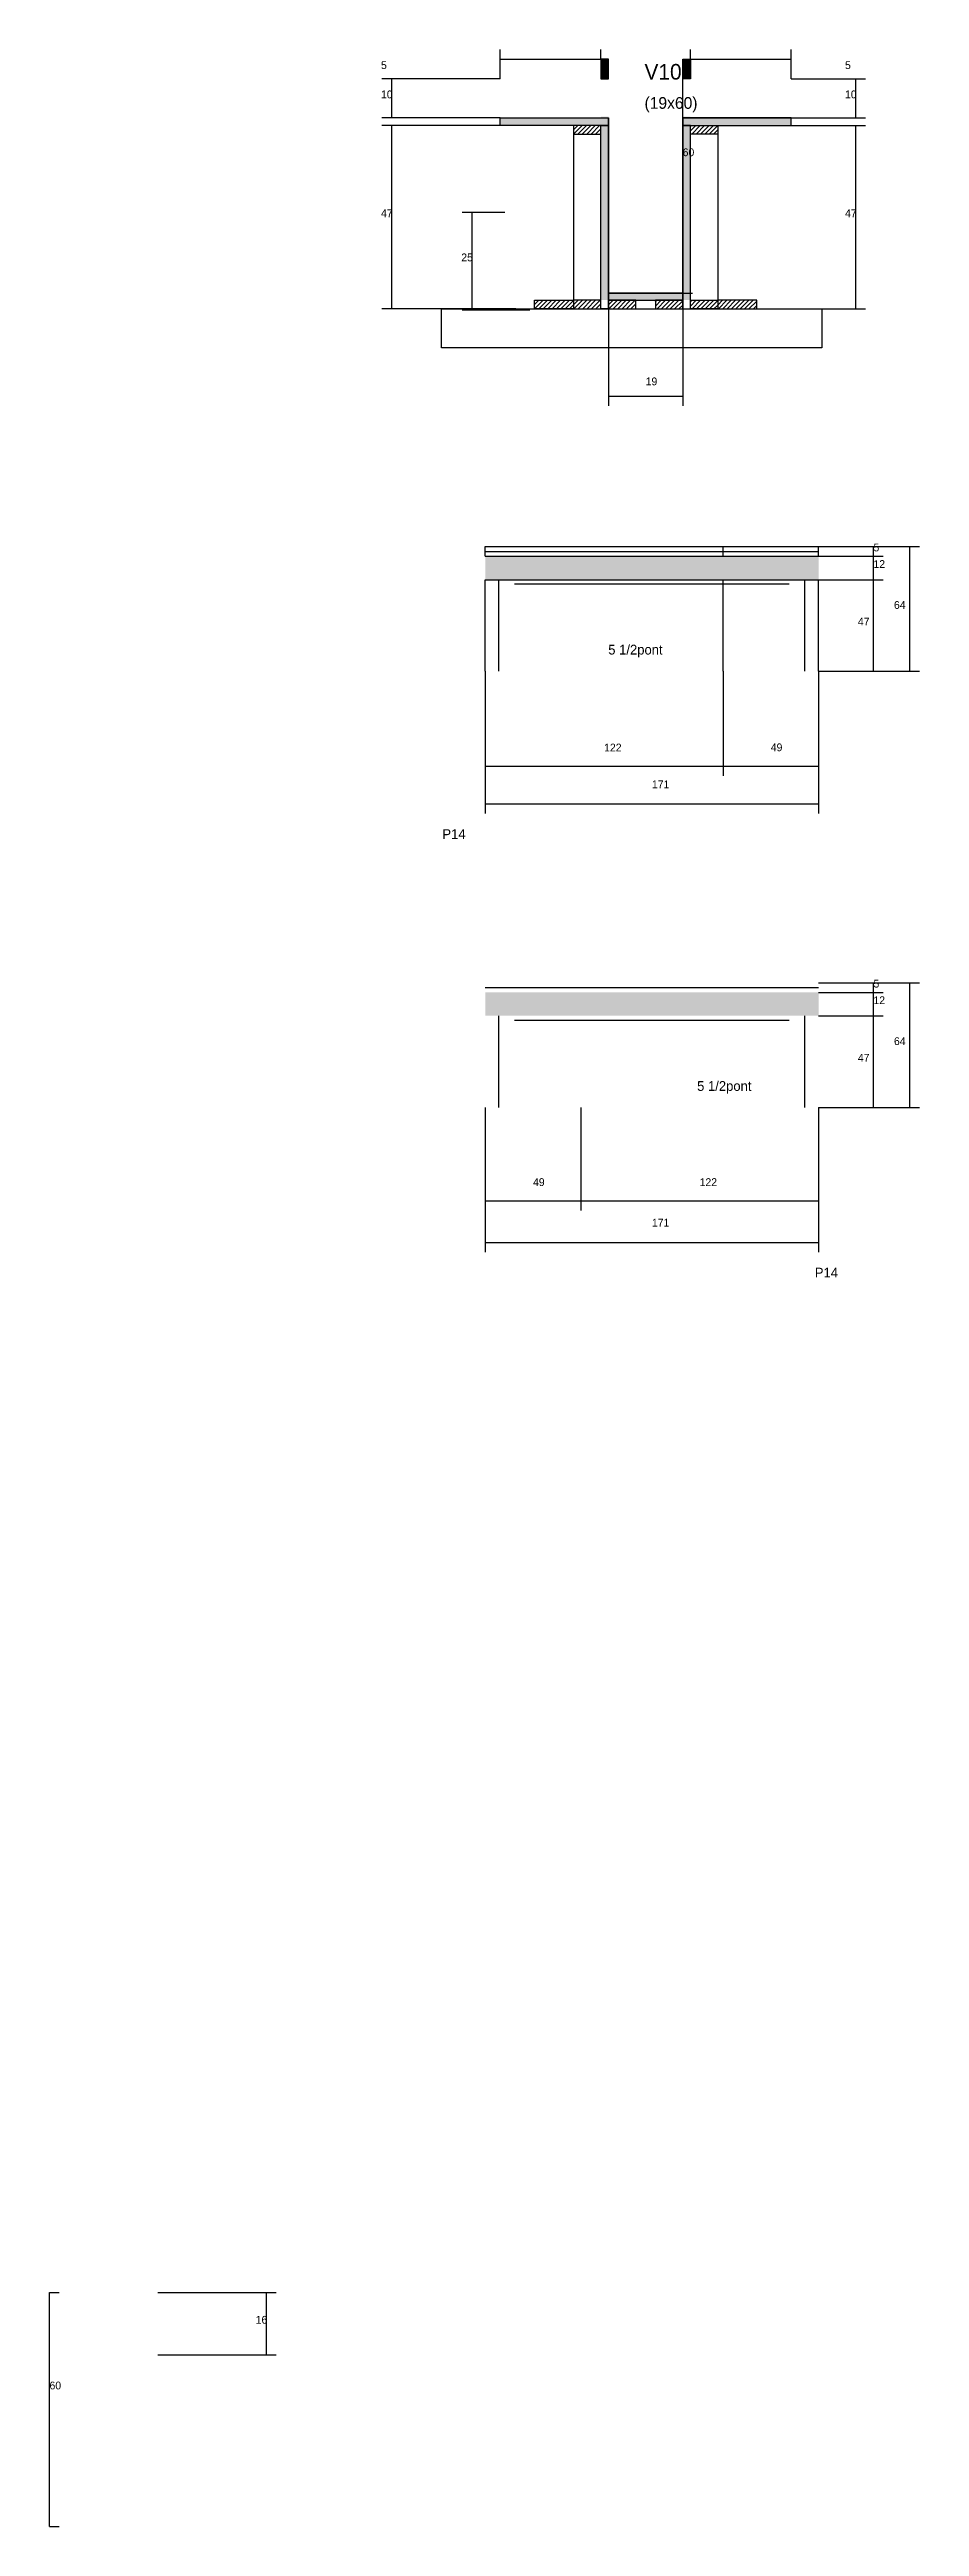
# Model space of a CAD drawing. Header units: metres. Extents: x -4911 to -4465, y 11981 to 13252.
import ezdxf

# ---------------------------------------------------------------- set-up
doc = ezdxf.new("R2010")
doc.units = ezdxf.units.M
for name, color, linetype in [('COTA', 4, 'Continuous'), ('Cota Seção (2x)', 4, 'Continuous'), ('Hachura', 253, 'Continuous'), ('Madeira', 126, 'Continuous'), ('NOMENCLATURA', 7, 'Continuous'), ('Painéis', 200, 'Continuous'), ('SARR_2.2x7', 40, 'Continuous'), ('SARR_EDITAR', 141, 'Continuous'), ('Texto Seção', 7, 'Continuous')]:
    doc.layers.add(name, color=color, linetype=linetype)

msp = doc.modelspace()

# ---------------------------------------------------------------- hatches: boundary and pattern name
at = {"layer": 'COTA'}
h = msp.add_hatch(dxfattribs=at)
h.set_pattern_fill('AR-CONC', scale=0.03)
h.paths.add_polyline_path([(-4516.6, 12979.7), (-4516.6, 12991.7), (-4687.6, 12991.7), (-4687.6, 12979.7)])
h = msp.add_hatch(dxfattribs=at)
h.set_pattern_fill('AR-CONC', scale=0.03)
h.paths.add_polyline_path([(-4516.6, 12756), (-4516.6, 12768), (-4687.6, 12768), (-4687.6, 12756)])
at = {"layer": 'Hachura'}
h = msp.add_hatch(color=8, dxfattribs=at)
h.dxf.hatch_style = 1
h.paths.add_polyline_path([(-4624.3, 13246.6), (-4628.3, 13246.6), (-4628.3, 13246.6), (-4628.3, 13236.6), (-4628.3, 13236.6), (-4624.3, 13236.6), (-4624.3, 13236.6), (-4624.3, 13246.6)])
h = msp.add_hatch(color=8, dxfattribs=at)
h.dxf.hatch_style = 1
h.paths.add_polyline_path([(-4586.3, 13246.6), (-4582.3, 13246.6), (-4582.3, 13246.6), (-4582.3, 13236.6), (-4582.3, 13236.6), (-4586.3, 13236.6), (-4586.3, 13236.6), (-4586.3, 13246.6)])
h = msp.add_hatch(color=8, dxfattribs=at)
h.dxf.hatch_style = 1
h.paths.add_polyline_path([(-4679.9, 13212.6), (-4679.9, 13216.6), (-4679.9, 13216.6), (-4624.3, 13216.6), (-4624.3, 13216.6), (-4624.3, 13212.6), (-4624.3, 13212.6), (-4679.9, 13212.6)])
h = msp.add_hatch(dxfattribs=at)
h.set_pattern_fill('ANSI31', scale=0.5)
h.paths.add_polyline_path([(-4628.3, 13208.2), (-4628.3, 13212.6), (-4628.3, 13212.6), (-4642.3, 13212.6), (-4642.3, 13212.6), (-4642.3, 13208.2), (-4642.3, 13208.2), (-4628.3, 13208.2)])
h = msp.add_hatch(color=8, dxfattribs=at)
h.dxf.hatch_style = 1
h.paths.add_polyline_path([(-4628.3, 13217.2), (-4624.3, 13217.2), (-4624.3, 13217.2), (-4624.3, 13123.2), (-4624.3, 13123.2), (-4628.3, 13123.2), (-4628.3, 13123.2), (-4628.3, 13217.2)])
h = msp.add_hatch(color=8, dxfattribs=at)
h.dxf.hatch_style = 1
h.paths.add_polyline_path([(-4582.3, 13217.2), (-4586.3, 13217.2), (-4586.3, 13217.2), (-4586.3, 13123.2), (-4586.3, 13123.2), (-4582.3, 13123.2), (-4582.3, 13123.2), (-4582.3, 13217.2)])
h = msp.add_hatch(color=8, dxfattribs=at)
h.dxf.hatch_style = 1
h.paths.add_polyline_path([(-4530.7, 13212.6), (-4530.7, 13216.6), (-4530.7, 13216.6), (-4586.3, 13216.6), (-4586.3, 13216.6), (-4586.3, 13212.6), (-4586.3, 13212.6), (-4530.7, 13212.6)])
h = msp.add_hatch(dxfattribs=at)
h.set_pattern_fill('ANSI31', scale=0.5)
h.paths.add_polyline_path([(-4582.3, 13208.2), (-4582.3, 13212.6), (-4582.3, 13212.6), (-4568.3, 13212.6), (-4568.3, 13212.6), (-4568.3, 13208.2), (-4568.3, 13208.2), (-4582.3, 13208.2)])
h = msp.add_hatch(color=8, dxfattribs=at)
h.dxf.hatch_style = 1
h.paths.add_polyline_path([(-4586.3, 13123), (-4586.3, 13126.6), (-4586.3, 13126.6), (-4624.3, 13126.6), (-4624.3, 13126.6), (-4624.3, 13123), (-4624.3, 13123), (-4586.3, 13123)])
h = msp.add_hatch(dxfattribs=at)
h.set_pattern_fill('ANSI31', scale=0.5)
h.paths.add_polyline_path([(-4662.3, 13118.6), (-4662.3, 13123), (-4662.3, 13123), (-4642.3, 13123), (-4642.3, 13123), (-4642.3, 13118.6), (-4642.3, 13118.6), (-4662.3, 13118.6)])
h = msp.add_hatch(dxfattribs=at)
h.set_pattern_fill('ANSI31', scale=0.5)
h.paths.add_polyline_path([(-4628.3, 13118.6), (-4628.3, 13123), (-4628.3, 13123), (-4642.3, 13123), (-4642.3, 13123), (-4642.3, 13118.6), (-4642.3, 13118.6), (-4628.3, 13118.6)])
h = msp.add_hatch(dxfattribs=at)
h.set_pattern_fill('ANSI31', scale=0.5)
h.paths.add_polyline_path([(-4610.3, 13118.6), (-4610.3, 13123), (-4610.3, 13123), (-4624.3, 13123), (-4624.3, 13123), (-4624.3, 13118.6), (-4624.3, 13118.6), (-4610.3, 13118.6)])
h = msp.add_hatch(dxfattribs=at)
h.set_pattern_fill('ANSI31', scale=0.5)
h.paths.add_polyline_path([(-4586.3, 13118.6), (-4586.3, 13123), (-4586.3, 13123), (-4600.3, 13123), (-4600.3, 13123), (-4600.3, 13118.6), (-4600.3, 13118.6), (-4586.3, 13118.6)])
h = msp.add_hatch(dxfattribs=at)
h.set_pattern_fill('ANSI31', scale=0.5)
h.paths.add_polyline_path([(-4582.3, 13118.6), (-4582.3, 13123), (-4582.3, 13123), (-4568.3, 13123), (-4568.3, 13123), (-4568.3, 13118.6), (-4568.3, 13118.6), (-4582.3, 13118.6)])
h = msp.add_hatch(dxfattribs=at)
h.set_pattern_fill('ANSI31', scale=0.5)
h.paths.add_polyline_path([(-4548.3, 13118.6), (-4548.3, 13123), (-4548.3, 13123), (-4568.3, 13123), (-4568.3, 13123), (-4568.3, 13118.6), (-4568.3, 13118.6), (-4548.3, 13118.6)])

# ---------------------------------------------------------------- linework, layer by layer
at = {"layer": 'COTA'}
for p, q in [((-4679.9, 13236.6), (-4679.9, 13251.6)), ((-4628.3, 13246.6), (-4628.3, 13251.6)), ((-4582.3, 13246.6), (-4582.3, 13251.6)), ((-4530.7, 13236.6), (-4530.7, 13251.6)), ((-4679.9, 13246.6), (-4628.3, 13246.6)), ((-4582.3, 13246.6), (-4530.7, 13246.6)), ((-4679.9, 13236.6), (-4740.6, 13236.6)), ((-4735.6, 13216.6), (-4735.6, 13236.6)), ((-4530.7, 13236.6), (-4492.5, 13236.6)), ((-4497.5, 13216.6), (-4497.5, 13236.6)), ((-4679.9, 13216.6), (-4740.6, 13216.6)), ((-4679.9, 13212.6), (-4740.6, 13212.6)), ((-4735.6, 13118.6), (-4735.6, 13212.6)), ((-4530.7, 13216.6), (-4492.5, 13216.6)), ((-4530.7, 13212.6), (-4492.5, 13212.6)), ((-4497.5, 13118.6), (-4497.5, 13212.6)), ((-4677.6, 13168.1), (-4699.4, 13168.1)), ((-4694.4, 13118), (-4694.4, 13168.1)), ((-4671.9, 13118.6), (-4740.6, 13118.6)), ((-4664.8, 13118), (-4699.4, 13118)), ((-4624.3, 13118.6), (-4624.3, 13068.9)), ((-4586.3, 13118.6), (-4586.3, 13068.9)), ((-4548.3, 13118.6), (-4492.5, 13118.6)), ((-4624.3, 13073.9), (-4586.3, 13073.9)), ((-4516.6, 12996.7), (-4464.8, 12996.7)), ((-4516.6, 12996.7), (-4483.4, 12996.7)), ((-4488.4, 12991.7), (-4488.4, 12996.7)), ((-4469.8, 12932.7), (-4469.8, 12996.7)), ((-4516.6, 12991.7), (-4483.4, 12991.7)), ((-4516.6, 12991.7), (-4483.4, 12991.7)), ((-4488.4, 12979.7), (-4488.4, 12991.7)), ((-4516.6, 12979.7), (-4483.4, 12979.7)), ((-4516.6, 12979.7), (-4483.4, 12979.7)), ((-4488.4, 12932.7), (-4488.4, 12979.7)), ((-4687.6, 12932.7), (-4687.6, 12859.7)), ((-4687.6, 12932.7), (-4687.6, 12879.1)), ((-4565.6, 12932.7), (-4565.6, 12879.1)), ((-4565.6, 12932.7), (-4565.6, 12879.1)), ((-4516.6, 12932.7), (-4516.6, 12859.7)), ((-4516.6, 12932.7), (-4483.4, 12932.7)), ((-4516.6, 12932.7), (-4464.8, 12932.7)), ((-4516.6, 12932.7), (-4516.6, 12879.1)), ((-4687.6, 12884.1), (-4565.6, 12884.1)), ((-4565.6, 12884.1), (-4516.6, 12884.1)), ((-4687.6, 12864.7), (-4516.6, 12864.7)), ((-4516.6, 12773), (-4464.8, 12773)), ((-4516.6, 12773), (-4483.4, 12773)), ((-4516.6, 12768), (-4483.4, 12768)), ((-4516.6, 12768), (-4483.4, 12768)), ((-4488.4, 12768), (-4488.4, 12773)), ((-4488.4, 12756), (-4488.4, 12768)), ((-4469.8, 12709), (-4469.8, 12773)), ((-4516.6, 12756), (-4483.4, 12756)), ((-4516.6, 12756), (-4483.4, 12756)), ((-4488.4, 12709), (-4488.4, 12756)), ((-4687.6, 12709), (-4687.6, 12634.8)), ((-4687.6, 12709), (-4687.6, 12656.1)), ((-4638.6, 12709), (-4638.6, 12656.1)), ((-4638.6, 12709), (-4638.6, 12656.1)), ((-4516.6, 12709), (-4516.6, 12634.8)), ((-4516.6, 12709), (-4483.4, 12709)), ((-4516.6, 12709), (-4464.8, 12709)), ((-4516.6, 12709), (-4516.6, 12656.1)), ((-4687.6, 12661.1), (-4638.6, 12661.1)), ((-4638.6, 12661.1), (-4516.6, 12661.1)), ((-4687.6, 12639.8), (-4516.6, 12639.8)), ((-4855.6, 12101.2), (-4794.9, 12101.2)), ((-4799.9, 12069.2), (-4799.9, 12101.2)), ((-4855.6, 12069.2), (-4794.9, 12069.2))]:
    msp.add_line(p, q, dxfattribs=at)
at = {"layer": 'Cota Seção (2x)'}
for p, q in [((-4586.3, 13126.6), (-4586.3, 13246.6)), ((-4586.3, 13246.6), (-4581.3, 13246.6)), ((-4586.3, 13126.6), (-4581.3, 13126.6)), ((-4911.2, 11981.2), (-4911.2, 12101.2)), ((-4911.2, 12101.2), (-4906.2, 12101.2)), ((-4911.2, 11981.2), (-4906.2, 11981.2))]:
    msp.add_line(p, q, dxfattribs=at)
at = {"layer": 'Madeira'}
for points in [[(-4628.3, 13208.2), (-4628.3, 13212.6), (-4642.3, 13212.6), (-4642.3, 13208.2)], [(-4628.3, 13212.6), (-4642.3, 13212.6), (-4642.3, 13118.6), (-4628.3, 13118.6)], [(-4582.3, 13208.2), (-4582.3, 13212.6), (-4568.3, 13212.6), (-4568.3, 13208.2)], [(-4582.3, 13212.6), (-4568.3, 13212.6), (-4568.3, 13118.6), (-4582.3, 13118.6)], [(-4514.9, 13098.6), (-4710, 13098.6), (-4710, 13118.6), (-4514.9, 13118.6)], [(-4662.3, 13118.6), (-4662.3, 13123), (-4642.3, 13123), (-4642.3, 13118.6)], [(-4628.3, 13118.6), (-4628.3, 13123), (-4642.3, 13123), (-4642.3, 13118.6)], [(-4610.3, 13118.6), (-4610.3, 13123), (-4624.3, 13123), (-4624.3, 13118.6)], [(-4586.3, 13118.6), (-4586.3, 13123), (-4600.3, 13123), (-4600.3, 13118.6)], [(-4582.3, 13118.6), (-4582.3, 13123), (-4568.3, 13123), (-4568.3, 13118.6)], [(-4548.3, 13118.6), (-4548.3, 13123), (-4568.3, 13123), (-4568.3, 13118.6)]]:
    msp.add_lwpolyline(points, close=True, dxfattribs=at)
at = {"layer": 'Painéis'}
for p, q in [((-4679.9, 13216.6), (-4624.3, 13216.6)), ((-4679.9, 13212.6), (-4679.9, 13216.6)), ((-4624.3, 13212.6), (-4624.3, 13216.6)), ((-4624.3, 13118.6), (-4624.3, 13212.6)), ((-4586.3, 13216.6), (-4530.7, 13216.6)), ((-4586.3, 13212.6), (-4586.3, 13216.6)), ((-4586.3, 13118.6), (-4586.3, 13212.6)), ((-4530.7, 13212.6), (-4530.7, 13216.6)), ((-4624.3, 13126.6), (-4586.3, 13126.6)), ((-4624.3, 13123), (-4624.3, 13126.6)), ((-4586.3, 13123), (-4586.3, 13126.6)), ((-4687.6, 12996.7), (-4516.6, 12996.7)), ((-4687.6, 12991.7), (-4687.6, 12996.7)), ((-4565.6, 12991.7), (-4565.6, 12996.7)), ((-4516.6, 12991.7), (-4516.6, 12996.7)), ((-4687.6, 12991.7), (-4516.6, 12991.7)), ((-4687.6, 12979.7), (-4516.6, 12979.7)), ((-4687.6, 12932.7), (-4687.6, 12979.7)), ((-4565.6, 12932.7), (-4565.6, 12979.7)), ((-4516.6, 12932.7), (-4516.6, 12979.7))]:
    msp.add_line(p, q, dxfattribs=at)
for points in [[(-4624.3, 13246.6), (-4628.3, 13246.6), (-4628.3, 13236.6), (-4624.3, 13236.6)], [(-4586.3, 13246.6), (-4582.3, 13246.6), (-4582.3, 13236.6), (-4586.3, 13236.6)], [(-4679.9, 13212.6), (-4679.9, 13216.6), (-4624.3, 13216.6), (-4624.3, 13212.6)], [(-4628.3, 13212.6), (-4624.3, 13212.6), (-4624.3, 13118.6), (-4628.3, 13118.6)], [(-4530.7, 13212.6), (-4530.7, 13216.6), (-4586.3, 13216.6), (-4586.3, 13212.6)], [(-4582.3, 13212.6), (-4586.3, 13212.6), (-4586.3, 13118.6), (-4582.3, 13118.6)], [(-4586.3, 13123), (-4586.3, 13126.6), (-4624.3, 13126.6), (-4624.3, 13123)]]:
    msp.add_lwpolyline(points, close=True, dxfattribs=at)
at = {"layer": 'SARR_2.2x7'}
for p, q in [((-4680.6, 12932.7), (-4680.6, 12979.7)), ((-4672.6, 12977.5), (-4531.6, 12977.5)), ((-4523.6, 12932.7), (-4523.6, 12979.7)), ((-4680.6, 12709), (-4680.6, 12756)), ((-4523.6, 12709), (-4523.6, 12756)), ((-4672.6, 12753.8), (-4531.6, 12753.8))]:
    msp.add_line(p, q, dxfattribs=at)
at = {"layer": 'SARR_EDITAR'}
for p, q in [((-4687.6, 12994.2), (-4565.6, 12994.2)), ((-4565.6, 12994.2), (-4516.6, 12994.2)), ((-4687.6, 12770.5), (-4638.6, 12770.5)), ((-4638.6, 12770.5), (-4516.6, 12770.5))]:
    msp.add_line(p, q, dxfattribs=at)

# ---------------------------------------------------------------- texts
at = {"layer": 'COTA'}
for s, p in [('5', (-4741.1, 13241.6)), ('5', (-4503, 13241.6)), ('10', (-4741.1, 13226.6)), ('10', (-4503, 13226.6)), ('47', (-4741.1, 13165.6)), ('47', (-4503, 13165.6)), ('25', (-4699.9, 13143)), ('19', (-4605.3, 13079.4)), ('5', (-4488.4, 12994.2)), ('12', (-4488.4, 12985.7)), ('47', (-4496.4, 12956.2)), ('64', (-4477.9, 12964.7)), ('122', (-4626.6, 12891.6)), ('49', (-4541.1, 12891.7)), ('171', (-4602.1, 12872.7)), ('5', (-4488.4, 12770.5)), ('12', (-4488.4, 12762)), ('64', (-4477.9, 12741)), ('47', (-4496.4, 12732.5)), ('49', (-4663.1, 12668.7)), ('122', (-4577.6, 12668.7)), ('171', (-4602.1, 12647.9)), ('16', (-4805.4, 12085.2))]:
    msp.add_text(s, height=4, dxfattribs=at).set_placement(p)
at = {"layer": 'Cota Seção (2x)'}
for p in [(-4586.3, 13196.9), (-4911.2, 12051.5)]:
    msp.add_text('60', height=4, dxfattribs=at).set_placement(p)
at = {"layer": 'NOMENCLATURA'}
for s, p in [('5 1/2pont', (-4624.5, 12941.3)), ('P14', (-4709.6, 12846.7)), ('5 1/2pont', (-4578.9, 12717.5)), ('P14', (-4518.5, 12621.8))]:
    msp.add_text(s, height=5, dxfattribs=at).set_placement(p)
at = {"layer": 'Texto Seção'}
for s, height, p in [('V10', 8, (-4605.9, 13236.2)), ('(19x60)', 6, (-4605.9, 13221.2))]:
    msp.add_text(s, height=height, dxfattribs=at).set_placement(p)

doc.saveas('drawing.dxf')
